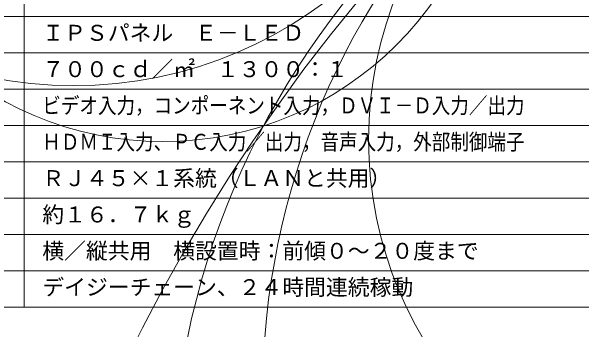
# Model space of a CAD drawing. Units: millimetres, scale not verified. Extents: x -73 to 464, y -421 to 311.
# Drawn here: x -24.2 to 54.1, y -59.6 to -15.8 of the extents above; entities that cross this region are included whole.
import ezdxf
from ezdxf.enums import TextEntityAlignment as Align

# ---------------------------------------------------------------- set-up
doc = ezdxf.new("R2010")
doc.units = ezdxf.units.MM
doc.header["$LTSCALE"] = 0.125
doc.layers.add('0-2_MOJI1', color=7, linetype='Continuous')
doc.layers.add('0-3_WAKU', color=1, linetype='Continuous', lineweight=18)
doc.layers.add('0-6_GAIKEI', color=1, linetype='Continuous', lineweight=18)
doc.styles.add('ＭＳ ゴシック', font='')
doc.styles.get('ＭＳ ゴシック').set_extended_font_data('MS Gothic')

msp = doc.modelspace()

# ---------------------------------------------------------------- linework, layer by layer
at = {"layer": '0-3_WAKU', "color": 4}
for p, q in [((-22.4976, -56.5069), (-22.4976, -6.5069)), ((-62.4976, -56.5069), (62.5024, -56.5069))]:
    msp.add_line(p, q, dxfattribs=at)
at = {"layer": '0-3_WAKU'}
for p, q in [((62.5024, -16.5069), (-62.4976, -16.5069)), ((62.5024, -21.5069), (-62.4976, -21.5069)), ((-62.4976, -26.5069), (62.5024, -26.5069)), ((-62.4976, -31.5069), (62.5024, -31.5069)), ((-62.4976, -36.5069), (62.5024, -36.5069)), ((-62.4976, -41.5069), (62.5024, -41.5069)), ((-62.4976, -46.5069), (62.5024, -46.5069)), ((-62.4976, -51.5069), (62.5024, -51.5069))]:
    msp.add_line(p, q, dxfattribs=at)
at = {"layer": '0-6_GAIKEI'}
for centre, radius in [((-15.6846, 31.6784), 57.6853), ((215.2534, -172.5643), 248.6876), ((-3.4176, 11.7086), 45.4191), ((113.5441, -68.6173), 103.258), ((107.9995, -82.9896), 110.2912), ((78.3699, -33.4502), 53.5215)]:
    msp.add_circle(centre, radius, dxfattribs=at)

# ---------------------------------------------------------------- texts
at = {"layer": '0-2_MOJI1', "style": 'ＭＳ ゴシック'}
for s, p in [('ＩＰＳパネル\u3000Ｅ－ＬＥＤ', (-19.9976, -20.5069)), ('７００ｃｄ／㎡\u3000１３００：１', (-19.9976, -25.5069)), ('ＲＪ４５×１系統（ＬＡＮと共用）', (-19.9976, -40.5069)), ('約１６．７ｋｇ', (-19.9976, -45.5069)), ('横／縦共用\u3000横設置時：前傾０～２０度まで', (-19.9976, -50.5069)), ('デイジーチェーン、２４時間連続稼動', (-19.9976, -55.5069))]:
    msp.add_text(s, height=2.199, dxfattribs=at).set_placement(p, align=Align.BOTTOM_LEFT)
at = {"layer": '0-2_MOJI1', "style": 'ＭＳ ゴシック', "width": 0.85}
for s, p in [('ビデオ入力，コンポーネント入力，ＤＶＩ－Ｄ入力／出力', (-19.9976, -30.5069)), ('ＨＤＭＩ入力、ＰＣ入力／出力，音声入力，外部制御端子', (-19.9976, -35.5069))]:
    msp.add_text(s, height=2.199, dxfattribs=at).set_placement(p, align=Align.BOTTOM_LEFT)

doc.saveas('drawing.dxf')
